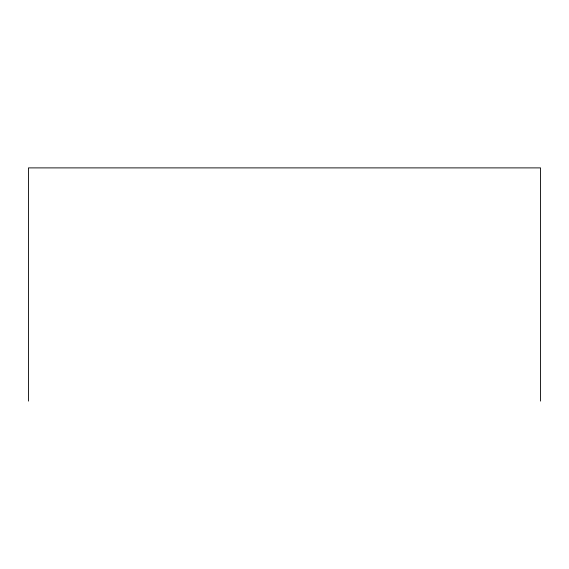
<?xml version="1.0" encoding="UTF-8"?>
<svg xmlns="http://www.w3.org/2000/svg" width="569" height="569" viewBox="0 0 569 569"><rect width="100%" height="100%" fill="white"/><g stroke="black" fill="none" stroke-linecap="round" stroke-linejoin="round"><path stroke-width="0.85" d="M540.55 401.109L540.55 167.891L28.45 167.891L28.45 401.109"/></g></svg>
